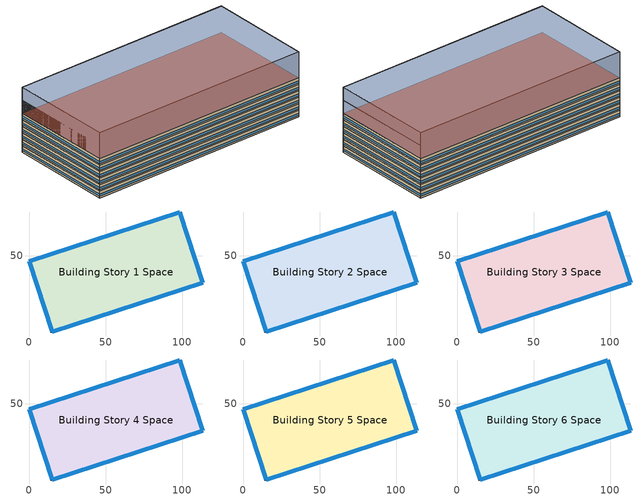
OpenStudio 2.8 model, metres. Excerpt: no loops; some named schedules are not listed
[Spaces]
Building Story 1 Space
 floor ground: 113.71,32.25 15.24,0 0,46.2 98.46,78.45 z0
 wall outside: 15.24,0 113.71,32.25 98.46,78.45 0,46.2 15.24,0 z0:3
 window: 0.01,46.18 15.23,0.02 / 15.27,0.01 113.68,32.24 / 113.7,32.27 98.47,78.42 / 98.44,78.44 0.02,46.21 z0.76:1.66
 ceiling adiabatic (Typical IEAD Roof R-15.87): 98.46,78.45 0,46.2 15.24,0 113.71,32.25 z3
Building Story 2 Space
 floor adiabatic (Typical Interior Floor): 113.71,32.25 15.24,0 0,46.2 98.46,78.45 z3
 wall outside: 15.24,0 113.71,32.25 98.46,78.45 0,46.2 15.24,0 z3:6
 window: 15.27,0.01 113.68,32.24 / 0.01,46.18 15.23,0.02 / 98.44,78.44 0.02,46.21 / 113.7,32.27 98.47,78.42 z3.76:4.66
 ceiling adiabatic (Typical Interior Ceiling): 98.46,78.45 0,46.2 15.24,0 113.71,32.25 z6
Building Story 3 Space
 floor adiabatic (Typical Insulated Carpeted 6in Slab Floor): 113.71,32.25 15.24,0 0,46.2 98.46,78.45 z6
 wall outside: 15.24,0 113.71,32.25 98.46,78.45 0,46.2 15.24,0 z6:9
 window: 15.27,0.01 113.68,32.24 / 0.01,46.18 15.23,0.02 / 98.44,78.44 0.02,46.21 / 113.7,32.27 98.47,78.42 z6.76:7.66
 ceiling adiabatic (Typical IEAD Roof R-15.87): 98.46,78.45 0,46.2 15.24,0 113.71,32.25 z9
Building Story 4 Space
 floor adiabatic (Typical Interior Floor): 113.71,32.25 15.24,0 0,46.2 98.46,78.45 z9
 wall outside: 15.24,0 113.71,32.25 98.46,78.45 0,46.2 15.24,0 z9:12
 window: 15.27,0.01 113.68,32.24 / 0.01,46.18 15.23,0.02 / 98.44,78.44 0.02,46.21 / 113.7,32.27 98.47,78.42 z9.76:10.66
 ceiling adiabatic (Typical IEAD Roof R-15.87): 98.46,78.45 0,46.2 15.24,0 113.71,32.25 z12
Building Story 5 Space
 floor adiabatic (Typical Interior Floor): 113.71,32.25 15.24,0 0,46.2 98.46,78.45 z12
 wall outside: 15.24,0 113.71,32.25 98.46,78.45 0,46.2 15.24,0 z12:15
 window: 0.01,46.18 15.23,0.02 / 98.44,78.44 0.02,46.21 / 113.7,32.27 98.47,78.42 / 15.27,0.01 113.68,32.24 z12.76:13.66
 ceiling adiabatic (Typical Interior Ceiling): 98.46,78.45 0,46.2 15.24,0 113.71,32.25 z15
Building Story 6 Space
 floor adiabatic (Typical Insulated Carpeted 6in Slab Floor): 113.71,32.25 15.24,0 0,46.2 98.46,78.45 z15
 wall outside: 15.24,0 113.71,32.25 98.46,78.45 0,46.2 15.24,0 z15:18
 window: 98.44,78.44 0.02,46.21 / 0.01,46.18 15.23,0.02 / 113.7,32.27 98.47,78.42 / 15.27,0.01 113.68,32.24 z15.76:16.66
 roof outside: 98.46,78.45 0,46.2 15.24,0 113.71,32.25 z18
shading: 15.24,0 113.71,32.25 / 113.71,32.25 98.46,78.45 / 98.46,78.45 0,46.2 / 0,46.2 15.24,0 z0:12; 15.24,0 113.71,32.25 / 113.71,32.25 98.46,78.45 / 98.46,78.45 0,46.2 / 0,46.2 15.24,0 z0:30; 113.71,32.25 98.46,78.45 / 98.46,78.45 0,46.2 / 0,46.2 15.24,0 / 15.24,0 113.71,32.25 z0:9; 15.24,0 113.71,32.25 / 113.71,32.25 98.46,78.45 / 98.46,78.45 0,46.2 / 0,46.2 15.24,0 z0:24; 113.71,32.25 15.24,0 0,46.2 98.46,78.45 z0; 98.46,78.45 0,46.2 15.24,0 113.71,32.25 z12; 113.71,32.25 15.24,0 0,46.2 98.46,78.45 z0; 98.46,78.45 0,46.2 15.24,0 113.71,32.25 z30; 98.46,78.45 0,46.2 15.24,0 113.71,32.25 z9; 113.71,32.25 15.24,0 0,46.2 98.46,78.45 z0; 113.71,32.25 15.24,0 0,46.2 98.46,78.45 z0; 98.46,78.45 0,46.2 15.24,0 113.71,32.25 z24
[Site]
Buffalo Niagara Intl Ap_NY_USA: Latitude {deg}=42.8158; Longitude {deg}=-78.8485; Time Zone {hr}=-5; Elevation {m}=215; Terrain=City
[Site:WaterMainsTemperature]
Calculation Method=Correlation; Annual Average Outdoor Air Temperature {C}=8.96667; Maximum Difference In Monthly Average Outdoor Air Temperatures {deltaC}=26.2
[SizingPeriod:DesignDay] Barometric Pressure {Pa}=98769; Sky Clearness=0; Rain Indicator=0; Snow Indicator=0; Day of Month=21; Daylight Saving Time Indicator=0; Humidity Indicating Type=Wetbulb; Dry-Bulb Temperature Range Modifier Type=DefaultMultipliers
Name | Maximum Dry-Bulb Temperature {C} | Daily Dry-Bulb Temperature Range {deltaC} | Humidity Indicating Conditions at Maximum Dry-Bulb | Wind Speed {m/s} | Wind Direction {deg} | Month | Day Type | Solar Model Indicator | ASHRAE Taub | ASHRAE Taud
Buffalo Niagara Intl Ap Ann Clg .4% Condns WB=>MDB | 27.8 | 9.3 | 23.8 | 5.7 | 240 | 7 | SummerDesignDay | ASHRAETau | 0.462 | 2.001
Buffalo Niagara Intl Ap Ann Htg 99.6% Condns DB | -16.3 | 0 | -16.3 | 5.1 | 270 | 1 | WinterDesignDay | ASHRAEClearSky
Buffalo Niagara Intl Ap Ann Clg .4% Condns DB=>MWB | 30.3 | 9.3 | 21.8 | 5.7 | 240 | 7 | SummerDesignDay | ASHRAETau | 0.462 | 2.001
[ClimateZones]
Climate Zone Institution Name 1=ASHRAE; Climate Zone Document Name 1=ANSI/ASHRAE Standard 169; Climate Zone Document Year 1=2006; Climate Zone Value 1=6A
[Site:GroundTemperature:BuildingSurface]
19.527, 19.502, 19.536, 19.598, 20.002, 21.64, 22.225, 22.375, 21.449, 20.121, 19.802, 19.633
[Building]
Office 1: Nominal Floor to Floor Height {m}=3; Default Construction Set=Res 90.1-2004 - Office - ASHRAE 169-2013-6A; Standards Number of Stories=6; Standards Number of Above Ground Stories=6; Standards Building Type=Office
[DefaultConstructionSet]
Res 90.1-2004 - Office - ASHRAE 169-2013-6A: Default Exterior Surface Constructions=Default Surface Constructions 1; Default Interior Surface Constructions=Default Surface Constructions 2; Default Ground Contact Surface Constructions=Default Surface Constructions 3; Default Exterior SubSurface Constructions=Default Sub Surface Constructions 1; Default Interior SubSurface Constructions=Default Sub Surface Constructions 2; Interior Partition Construction=Typical Interior Partition
[DefaultSurfaceConstructions]
Name | Floor Construction | Wall Construction | Roof Ceiling Construction
Default Surface Constructions 1 | Typical Insulated Exterior Mass Floor R-11.49 | Typical Insulated Exterior Mass Wall R-9.62 | Typical IEAD Roof R-15.87
Default Surface Constructions 2 | Typical Interior Floor | Typical Interior Wall | Typical Interior Ceiling
Default Surface Constructions 3 | Typical Insulated Carpeted 6in Slab Floor | Typical Insulated Basement Mass Wall
[Construction]
Typical Insulated Exterior Mass Floor R-11.49: Typical Insulation R-8.93, 4 in. Normalweight Concrete Floor, Typical Carpet Pad
Typical Insulated Exterior Mass Wall R-9.62: 1IN Stucco, 8IN CONCRETE HW RefBldg, Typical Insulation R-7.23, 1/2IN Gypsum
Typical IEAD Roof R-15.87: Roof Membrane, Typical Insulation R-14.76, Metal Roof Surface
Typical Interior Floor: 100mm Normalweight concrete floor, CP02 CARPET PAD
Typical Interior Wall: G01 13mm gypsum board, G01 13mm gypsum board
Typical Interior Ceiling: CP02 CARPET PAD, 100mm Normalweight concrete floor
Typical Insulated Carpeted 6in Slab Floor: 6 in. Normalweight Concrete Floor, Typical Carpet Pad
Typical Insulated Basement Mass Wall: 8 in. Concrete Block Basement Wall
U 0.57 SHGC 0.49 Dbl Blue 6mm/6mm Air: BLUE 6MM, AIR 6MM, CLEAR 6MM
Typical Insulated Metal Door R-1.43: F08 Metal surface, Typical Insulation R-0.58
Typical Overhead Door R-2.0: Typical Insulation R-1.15
U 1.17 SHGC 0.49 Simple Glazing Skylight U-1.17 SHGC 0.0: U 1.17 SHGC 0.49 Simple Glazing U-1.17 SHGC 0.0
Typical Interior Window: Clear 3mm
Typical Interior Door; Typical Interior Partition: G05 25mm wood
[Material:NoMass] Roughness=Smooth; Thermal Absorptance=0.9; Solar Absorptance=0.7
Name | Thermal Resistance {m2-K/W} | Visible Absorptance
Typical Insulation R-8.93 | 1.57183 | 0.7
Typical Carpet Pad; CP02 CARPET PAD | 0.21648 | 0.8
Typical Insulation R-7.23 | 1.27273 | 0.7
Typical Insulation R-14.76 | 2.59864 | 0.7
Typical Insulation R-0.58 | 0.101875 | 0.7
Typical Insulation R-1.15 | 0.202527 | 0.7
[Material]
Name | Roughness | Thickness {m} | Conductivity {W/m-K} | Density {kg/m3} | Specific Heat {J/kg-K} | Thermal Absorptance | Solar Absorptance | Visible Absorptance
4 in. Normalweight Concrete Floor | MediumRough | 0.1016 | 2.31 | 2322 | 832 | 0.9 | 0.7 | 0.7
1IN Stucco | Smooth | 0.0253 | 0.6918 | 1858 | 837 | 0.9 | 0.7 | 0.92
8IN CONCRETE HW RefBldg | Rough | 0.2032 | 1.311 | 2240 | 836.8 | 0.9 | 0.7 | 0.7
1/2IN Gypsum | Smooth | 0.0127 | 0.16 | 784.9 | 830 | 0.9 | 0.4 | 0.4
Roof Membrane | VeryRough | 0.0095 | 0.16 | 1121.29 | 1460 | 0.9 | 0.7 | 0.7
Metal Roof Surface; F08 Metal surface | Smooth | 0.0008 | 45.28 | 7824 | 500 | 0.9 | 0.7 | 0.7
100mm Normalweight concrete floor | MediumRough | 0.1016 | 2.31045 | 2322 | 832.557 |  | 0 | 0
G01 13mm gypsum board | Smooth | 0.0127 | 0.160031 | 800.001 | 1090.73 | 0.9 | 0.7 | 0.5
6 in. Normalweight Concrete Floor | MediumRough | 0.1524 | 2.31 | 2322 | 832 | 0.9 | 0.7 | 0.7
8 in. Concrete Block Basement Wall | MediumRough | 0.2032 | 1.326 | 1842 | 912 | 0.9 | 0.7 | 0.7
G05 25mm wood | MediumSmooth | 0.0254 | 0.15 | 608 | 1630 | 0.9 | 0.5 | 0.5
[DefaultSubSurfaceConstructions]
Name | Fixed Window Construction | Operable Window Construction | Door Construction | Glass Door Construction | Overhead Door Construction | Skylight Construction | Tubular Daylight Dome Construction | Tubular Daylight Diffuser Construction
Default Sub Surface Constructions 1 | U 0.57 SHGC 0.49 Dbl Blue 6mm/6mm Air | U 0.57 SHGC 0.49 Dbl Blue 6mm/6mm Air | Typical Insulated Metal Door R-1.43 | U 0.57 SHGC 0.49 Dbl Blue 6mm/6mm Air | Typical Overhead Door R-2.0 | U 1.17 SHGC 0.49 Simple Glazing Skylight U-1.17 SHGC 0.0 | Typical Interior Window | Typical Interior Window
Default Sub Surface Constructions 2 | Typical Interior Window | Typical Interior Window | Typical Interior Door
[WindowMaterial:Glazing] Optical Data Type=SpectralAverage; Infrared Transmittance at Normal Incidence=0; Front Side Infrared Hemispherical Emissivity=0.84; Back Side Infrared Hemispherical Emissivity=0.84; Conductivity {W/m-K}=0.9; Dirt Correction Factor for Solar and Visible Transmittance=1; Solar Diffusing=No
Name | Thickness {m} | Solar Transmittance at Normal Incidence | Front Side Solar Reflectance at Normal Incidence | Back Side Solar Reflectance at Normal Incidence | Visible Transmittance at Normal Incidence | Front Side Visible Reflectance at Normal Incidence | Back Side Visible Reflectance at Normal Incidence
BLUE 6MM | 0.006 | 0.48 | 0.05 | 0.05 | 0.57 | 0.06 | 0.06
CLEAR 6MM | 0.006 | 0.775 | 0.071 | 0.071 | 0.881 | 0.08 | 0.08
Clear 3mm | 0.003 | 0.837 | 0.075 | 0.075 | 0.898 | 0.081 | 0.081
[WindowMaterial:Gas]
AIR 6MM: Gas Type=Air; Thickness {m}=0.0063
[WindowMaterial:SimpleGlazingSystem]
U 1.17 SHGC 0.49 Simple Glazing U-1.17 SHGC 0.0: U-Factor {W/m2-K}=6.64357; Solar Heat Gain Coefficient=0.49; Visible Transmittance=0.38
[People:Definition]
Office WholeBuilding - Md Office People Definition: Number of People Calculation Method=People/Area; People per Space Floor Area {person/m2}=0.0538196; Fraction Radiant=0.3
[Lights:Definition]
Office WholeBuilding - Md Office Lights Definition: Design Level Calculation Method=Watts/Area; Watts per Space Floor Area {W/m2}=10.7639; Fraction Radiant=0.7; Fraction Visible=0.2
[ElectricEquipment:Definition] Design Level Calculation Method=Watts/Area
Name | Watts per Space Floor Area {W/m2} | Fraction Radiant | Fraction Lost
Office WholeBuilding - Md Office Elec Equip Definition | 8.07293 | 0.5
Elevator Lift Motor 1 - pre-normalized value was 20370 W. | 4.03914 | 0 | 1
Elevator Fan 1 - pre-normalized value was 75 W. | 0.0148172 | 0.5
Elevator Lights 1 - pre-normalized value was 89 W. | 0.0176395 | 0.5
[DesignSpecification:OutdoorAir] Outdoor Air Method=Sum; Outdoor Air Flow per Floor Area {m3/s-m2}=0.000508
Blended OA; Blended OA 1; Blended OA 2; Blended OA 3; Blended OA 4; Blended OA 5
[DefaultScheduleSet]
Story Top Blended Space Type Schedule Set; Story Mid4 Blended Space Type Schedule Set; Story Mid2 Blended Space Type Schedule Set; Story Mid Blended Space Type Schedule Set; Story Ground Blended Space Type Schedule Set; Story Mid3 Blended Space Type Schedule Set
[SpaceInfiltration:DesignFlowRate] Schedule=Always On Discrete; Design Flow Rate Calculation Method=Flow/ExteriorArea; Constant Term Coefficient=0; Temperature Term Coefficient=0; Velocity Term Coefficient=0.224; Velocity Squared Term Coefficient=0
Name | Space or SpaceType | Flow per Exterior Surface Area {m3/s-m2}
Office WholeBuilding - Md Office A  - Story Ground Infiltration; Office WholeBuilding - Md Office C  - Story Ground Infiltration | Story Ground Blended Space Type | 0.000275234
Office WholeBuilding - Md Office A  - Story Mid Infiltration; Office WholeBuilding - Md Office C  - Story Mid Infiltration | Story Mid Blended Space Type | 0.000275234
Office WholeBuilding - Md Office A  - Story Mid2 Infiltration; Office WholeBuilding - Md Office C  - Story Mid2 Infiltration | Story Mid2 Blended Space Type | 0.000275234
Office WholeBuilding - Md Office A  - Story Mid3 Infiltration; Office WholeBuilding - Md Office C  - Story Mid3 Infiltration | Story Mid3 Blended Space Type | 0.000275234
Office WholeBuilding - Md Office A  - Story Mid4 Infiltration; Office WholeBuilding - Md Office C  - Story Mid4 Infiltration | Story Mid4 Blended Space Type | 0.000275234
Office WholeBuilding - Md Office A  - Story Top Infiltration; Office WholeBuilding - Md Office C  - Story Top Infiltration | Story Top Blended Space Type | 4.10365e-05
Office WholeBuilding - Md Office A end_a - Story Ground Infiltration; Office WholeBuilding - Md Office A end_b - Story Ground Infiltration; Office WholeBuilding - Md Office C end_a - Story Ground Infiltration; Office WholeBuilding - Md Office C end_b - Story Ground Infiltration | Story Ground Blended Space Type | 3.23358e-05
Office WholeBuilding - Md Office A end_a - Story Mid Infiltration; Office WholeBuilding - Md Office A end_b - Story Mid Infiltration; Office WholeBuilding - Md Office C end_a - Story Mid Infiltration; Office WholeBuilding - Md Office C end_b - Story Mid Infiltration | Story Mid Blended Space Type | 3.23358e-05
Office WholeBuilding - Md Office A end_a - Story Mid2 Infiltration; Office WholeBuilding - Md Office A end_b - Story Mid2 Infiltration; Office WholeBuilding - Md Office C end_a - Story Mid2 Infiltration; Office WholeBuilding - Md Office C end_b - Story Mid2 Infiltration | Story Mid2 Blended Space Type | 3.23358e-05
Office WholeBuilding - Md Office A end_a - Story Mid3 Infiltration; Office WholeBuilding - Md Office A end_b - Story Mid3 Infiltration; Office WholeBuilding - Md Office C end_a - Story Mid3 Infiltration; Office WholeBuilding - Md Office C end_b - Story Mid3 Infiltration | Story Mid3 Blended Space Type | 3.23358e-05
Office WholeBuilding - Md Office A end_a - Story Mid4 Infiltration; Office WholeBuilding - Md Office A end_b - Story Mid4 Infiltration; Office WholeBuilding - Md Office C end_a - Story Mid4 Infiltration; Office WholeBuilding - Md Office C end_b - Story Mid4 Infiltration | Story Mid4 Blended Space Type | 3.23358e-05
Office WholeBuilding - Md Office A end_a - Story Top Infiltration; Office WholeBuilding - Md Office A end_b - Story Top Infiltration; Office WholeBuilding - Md Office C end_a - Story Top Infiltration; Office WholeBuilding - Md Office C end_b - Story Top Infiltration | Story Top Blended Space Type | 4.82116e-06
Office WholeBuilding - Md Office B end_a - Story Ground Infiltration; Office WholeBuilding - Md Office B end_b - Story Ground Infiltration | Story Ground Blended Space Type | 0.000172711
Office WholeBuilding - Md Office B end_a - Story Mid Infiltration; Office WholeBuilding - Md Office B end_b - Story Mid Infiltration | Story Mid Blended Space Type | 0.000172711
Office WholeBuilding - Md Office B end_a - Story Mid2 Infiltration; Office WholeBuilding - Md Office B end_b - Story Mid2 Infiltration | Story Mid2 Blended Space Type | 0.000172711
Office WholeBuilding - Md Office B end_a - Story Mid3 Infiltration; Office WholeBuilding - Md Office B end_b - Story Mid3 Infiltration | Story Mid3 Blended Space Type | 0.000172711
Office WholeBuilding - Md Office B end_a - Story Mid4 Infiltration; Office WholeBuilding - Md Office B end_b - Story Mid4 Infiltration | Story Mid4 Blended Space Type | 0.000172711
Office WholeBuilding - Md Office B end_a - Story Top Infiltration; Office WholeBuilding - Md Office B end_b - Story Top Infiltration | Story Top Blended Space Type | 2.57506e-05
[ElectricEquipment]
Name | Electric Equipment Definition | Space or SpaceType | Schedule | Multiplier
9 Elevator Lift Motors | Elevator Lift Motor 1 - pre-normalized value was 20370 W. | Story Ground Blended Space Type | Elevator Schedule 1 | 9
9 Elevator Fans | Elevator Fan 1 - pre-normalized value was 75 W. | Story Ground Blended Space Type | Elevator Schedule 3 | 9
9 Elevator Lights | Elevator Lights 1 - pre-normalized value was 89 W. | Story Ground Blended Space Type | Elevator Schedule 2 | 9
Office WholeBuilding - Md Office Elec Equip 1 | Office WholeBuilding - Md Office Elec Equip Definition | Story Ground Blended Space Type | OfficeMedium BLDG_EQUIP_SCH_2004 | 1
Office WholeBuilding - Md Office Elec Equip 2 | Office WholeBuilding - Md Office Elec Equip Definition | Story Mid Blended Space Type | OfficeMedium BLDG_EQUIP_SCH_2004 | 1
Office WholeBuilding - Md Office Elec Equip 3 | Office WholeBuilding - Md Office Elec Equip Definition | Story Mid2 Blended Space Type | OfficeMedium BLDG_EQUIP_SCH_2004 | 1
Office WholeBuilding - Md Office Elec Equip 4 | Office WholeBuilding - Md Office Elec Equip Definition | Story Mid3 Blended Space Type | OfficeMedium BLDG_EQUIP_SCH_2004 | 1
Office WholeBuilding - Md Office Elec Equip 5 | Office WholeBuilding - Md Office Elec Equip Definition | Story Mid4 Blended Space Type | OfficeMedium BLDG_EQUIP_SCH_2004 | 1
Office WholeBuilding - Md Office Elec Equip 6 | Office WholeBuilding - Md Office Elec Equip Definition | Story Top Blended Space Type | OfficeMedium BLDG_EQUIP_SCH_2004 | 1
[Exterior:Lights:Definition]
Name | Design Level {W}
Parking Areas and Drives Def (W/ft^2) | 0.15
Building Facades Def (W/ft^2) | 0.2
Main Entries Def (W/ft) | 30
Other Doors Def (W/ft) | 20
[Exterior:Lights] Control Option=AstronomicalClock
Name | Exterior Lights Definition | Schedule | Multiplier
Parking Areas and Drives | Parking Areas and Drives Def (W/ft^2) | Always On Discrete | 212758
Building Facades | Building Facades Def (W/ft^2) | Schedule Ruleset 1 | 9511.75
Main Entries | Main Entries Def (W/ft) | Always On Discrete | 43.4272
Other Doors | Other Doors Def (W/ft) | Always On Discrete | 65.1408
[ThermostatSetpoint:DualSetpoint] Heating Setpoint Temperature Schedule=OfficeMedium HTGSETP_SCH_PACU_VAV_bot; Cooling Setpoint Temperature Schedule=OfficeMedium CLGSETP_SCH_NO_SETBACK
Story Top Blended Space Type Thermostat; Story Mid4 Blended Space Type Thermostat; Story Mid2 Blended Space Type Thermostat; Story Mid Blended Space Type Thermostat; Story Ground Blended Space Type Thermostat; Story Mid3 Blended Space Type Thermostat
[People] People Definition=Office WholeBuilding - Md Office People Definition; Number of People Schedule=OfficeMedium BLDG_OCC_SCH; Activity Level Schedule=OfficeMedium ACTIVITY_SCH; Work Efficiency Schedule=Work Efficiency Schedule; Clothing Insulation Schedule=Clothing Schedule; Air Velocity Schedule=Air Velocity Schedule; Multiplier=1
Name | Space or SpaceType
Office WholeBuilding - Md Office People 1 | Story Ground Blended Space Type
Office WholeBuilding - Md Office People 2 | Story Mid Blended Space Type
Office WholeBuilding - Md Office People 3 | Story Mid2 Blended Space Type
Office WholeBuilding - Md Office People 4 | Story Mid3 Blended Space Type
Office WholeBuilding - Md Office People 5 | Story Mid4 Blended Space Type
Office WholeBuilding - Md Office People 6 | Story Top Blended Space Type
[Lights] Lights Definition=Office WholeBuilding - Md Office Lights Definition; Schedule=OfficeMedium BLDG_LIGHT_SCH_2004; Fraction Replaceable=1; Multiplier=1
Name | Space or SpaceType
Office WholeBuilding - Md Office Lights 1 | Story Ground Blended Space Type
Office WholeBuilding - Md Office Lights 2 | Story Mid Blended Space Type
Office WholeBuilding - Md Office Lights 3 | Story Mid2 Blended Space Type
Office WholeBuilding - Md Office Lights 4 | Story Mid3 Blended Space Type
Office WholeBuilding - Md Office Lights 5 | Story Mid4 Blended Space Type
Office WholeBuilding - Md Office Lights 6 | Story Top Blended Space Type
[SpaceType] Standards Building Type=Office; Standards Space Type=WholeBuilding - Md Office
Name | Default Schedule Set | Design Specification Outdoor Air Object
Story Ground Blended Space Type | Story Ground Blended Space Type Schedule Set | Blended OA
Story Mid Blended Space Type | Story Mid Blended Space Type Schedule Set | Blended OA 1
Story Mid2 Blended Space Type | Story Mid2 Blended Space Type Schedule Set | Blended OA 2
Story Mid3 Blended Space Type | Story Mid3 Blended Space Type Schedule Set | Blended OA 3
Story Mid4 Blended Space Type | Story Mid4 Blended Space Type Schedule Set | Blended OA 4
Story Top Blended Space Type | Story Top Blended Space Type Schedule Set | Blended OA 5
[Space]
Name | Space Type | Building Story | Thermal Zone
Building Story 1 Space | Story Top Blended Space Type | Building Story 1 | Building Story 1 ThermalZone
Building Story 2 Space | Story Mid3 Blended Space Type | Building Story 2 | Building Story 2 ThermalZone
Building Story 3 Space | Story Mid2 Blended Space Type | Building Story 3 | Building Story 3 ThermalZone
Building Story 4 Space | Story Mid Blended Space Type | Building Story 4 | Building Story 4 ThermalZone
Building Story 5 Space | Story Ground Blended Space Type | Building Story 5 | Building Story 5 ThermalZone
Building Story 6 Space | Story Mid4 Blended Space Type | Building Story 6 | Building Story 6 ThermalZone
[BuildingStory]
Building Story 1; Building Story 2; Building Story 3; Building Story 4; Building Story 5; Building Story 6
[ThermalZone] Use Ideal Air Loads=No
Name | Thermostat
Building Story 1 ThermalZone | Story Top Blended Space Type Thermostat
Building Story 2 ThermalZone | Story Mid3 Blended Space Type Thermostat
Building Story 3 ThermalZone | Story Mid2 Blended Space Type Thermostat
Building Story 4 ThermalZone | Story Mid Blended Space Type Thermostat
Building Story 5 ThermalZone | Story Ground Blended Space Type Thermostat
Building Story 6 ThermalZone | Story Mid4 Blended Space Type Thermostat
[AvailabilityManager:NightCycle] Control Type=CycleOnAny; Thermostat Tolerance {deltaC}=1; Cycling Run Time {s}=1800
Availability Manager Night Cycle 1; Availability Manager Night Cycle 2; Availability Manager Night Cycle 3; Availability Manager Night Cycle 4; Availability Manager Night Cycle 5; Availability Manager Night Cycle 6
[Schedule:Ruleset]
Name | Default Day Schedule | Summer Design Day Schedule | Winter Design Day Schedule
Clothing Schedule | Clothing Schedule Default Winter Clothes
Air Velocity Schedule | Air Velocity Schedule Default
Work Efficiency Schedule | Work Efficiency Schedule Default
OfficeMedium BLDG_OCC_SCH | OfficeMedium BLDG_OCC_SCH Default | OfficeMedium BLDG_OCC_SCH Summer Design Day | OfficeMedium BLDG_OCC_SCH Winter Design Day
OfficeMedium ACTIVITY_SCH | OfficeMedium ACTIVITY_SCH Default | OfficeMedium ACTIVITY_SCH Summer Design Day | OfficeMedium ACTIVITY_SCH Winter Design Day
OfficeMedium BLDG_LIGHT_SCH_2004 | Schedule Day 5 | OfficeMedium BLDG_LIGHT_SCH_2004 Summer Design Day | OfficeMedium BLDG_LIGHT_SCH_2004 Winter Design Day
OfficeMedium BLDG_EQUIP_SCH_2004 | Schedule Day 8 | OfficeMedium BLDG_EQUIP_SCH_2004 Summer Design Day | OfficeMedium BLDG_EQUIP_SCH_2004 Winter Design Day
Elevator Schedule 1 | 54 space(s) Occ Sch Default 1 | 54 space(s) Occ Sch Summer Design Day 1 | 54 space(s) Occ Sch Winter Design Day 1
Elevator Schedule 2 | 54 space(s) Occ Sch Default 2 | 54 space(s) Occ Sch Summer Design Day 2 | 54 space(s) Occ Sch Winter Design Day 2
Elevator Schedule 3 | 54 space(s) Occ Sch Default 3 | 54 space(s) Occ Sch Summer Design Day 3 | 54 space(s) Occ Sch Winter Design Day 3
Schedule Ruleset 1 | Schedule Day 15
OfficeMedium HTGSETP_SCH_PACU_VAV_bot | OfficeMedium HTGSETP_SCH_PACU_VAV_bot Default | OfficeMedium HTGSETP_SCH_PACU_VAV_bot Summer Design Day | OfficeMedium HTGSETP_SCH_PACU_VAV_bot Winter Design Day
OfficeMedium CLGSETP_SCH_NO_SETBACK | OfficeMedium CLGSETP_SCH_NO_SETBACK Default | OfficeMedium CLGSETP_SCH_NO_SETBACK Summer Design Day | OfficeMedium CLGSETP_SCH_NO_SETBACK Winter Design Day
[Schedule:Day]
Schedule Day 15: 6, 0, 0, 24, 0, 1
OfficeMedium HTGSETP_SCH_PACU_VAV_bot Default; OfficeMedium HTGSETP_SCH_PACU_VAV_bot Summer Design Day: 24, 0, 15.6
OfficeMedium HTGSETP_SCH_PACU_VAV_bot Winter Design Day: 5, 0, 15.6, 6, 0, 17.6, 7, 0, 19.6, 22, 0, 21, 24, 0, 15.6
OfficeMedium CLGSETP_SCH_NO_SETBACK Default; OfficeMedium CLGSETP_SCH_NO_SETBACK Winter Design Day: 24, 0, 24
OfficeMedium CLGSETP_SCH_NO_SETBACK Summer Design Day: 5, 0, 26.7, 6, 0, 25.7, 7, 0, 25, 22, 0, 24, 24, 0, 26.7
[Schedule:Rule] Schedule Ruleset=OfficeMedium HTGSETP_SCH_PACU_VAV_bot; Date Specification Type=DateRange; Start Month=1; Start Day=1; End Month=12; End Day=31
Name | Rule Order | Day Schedule | Apply Saturday | Apply Monday | Apply Tuesday | Apply Wednesday | Apply Thursday | Apply Friday
Schedule Rule 14 | 1 | OfficeMedium HTGSETP_SCH_PACU_VAV_bot Sat Day | Yes
Schedule Rule 15 | 0 | OfficeMedium HTGSETP_SCH_PACU_VAV_bot Wkdy Day |  | Yes | Yes | Yes | Yes | Yes
[Schedule:Constant]
Always On Discrete: Value=1
